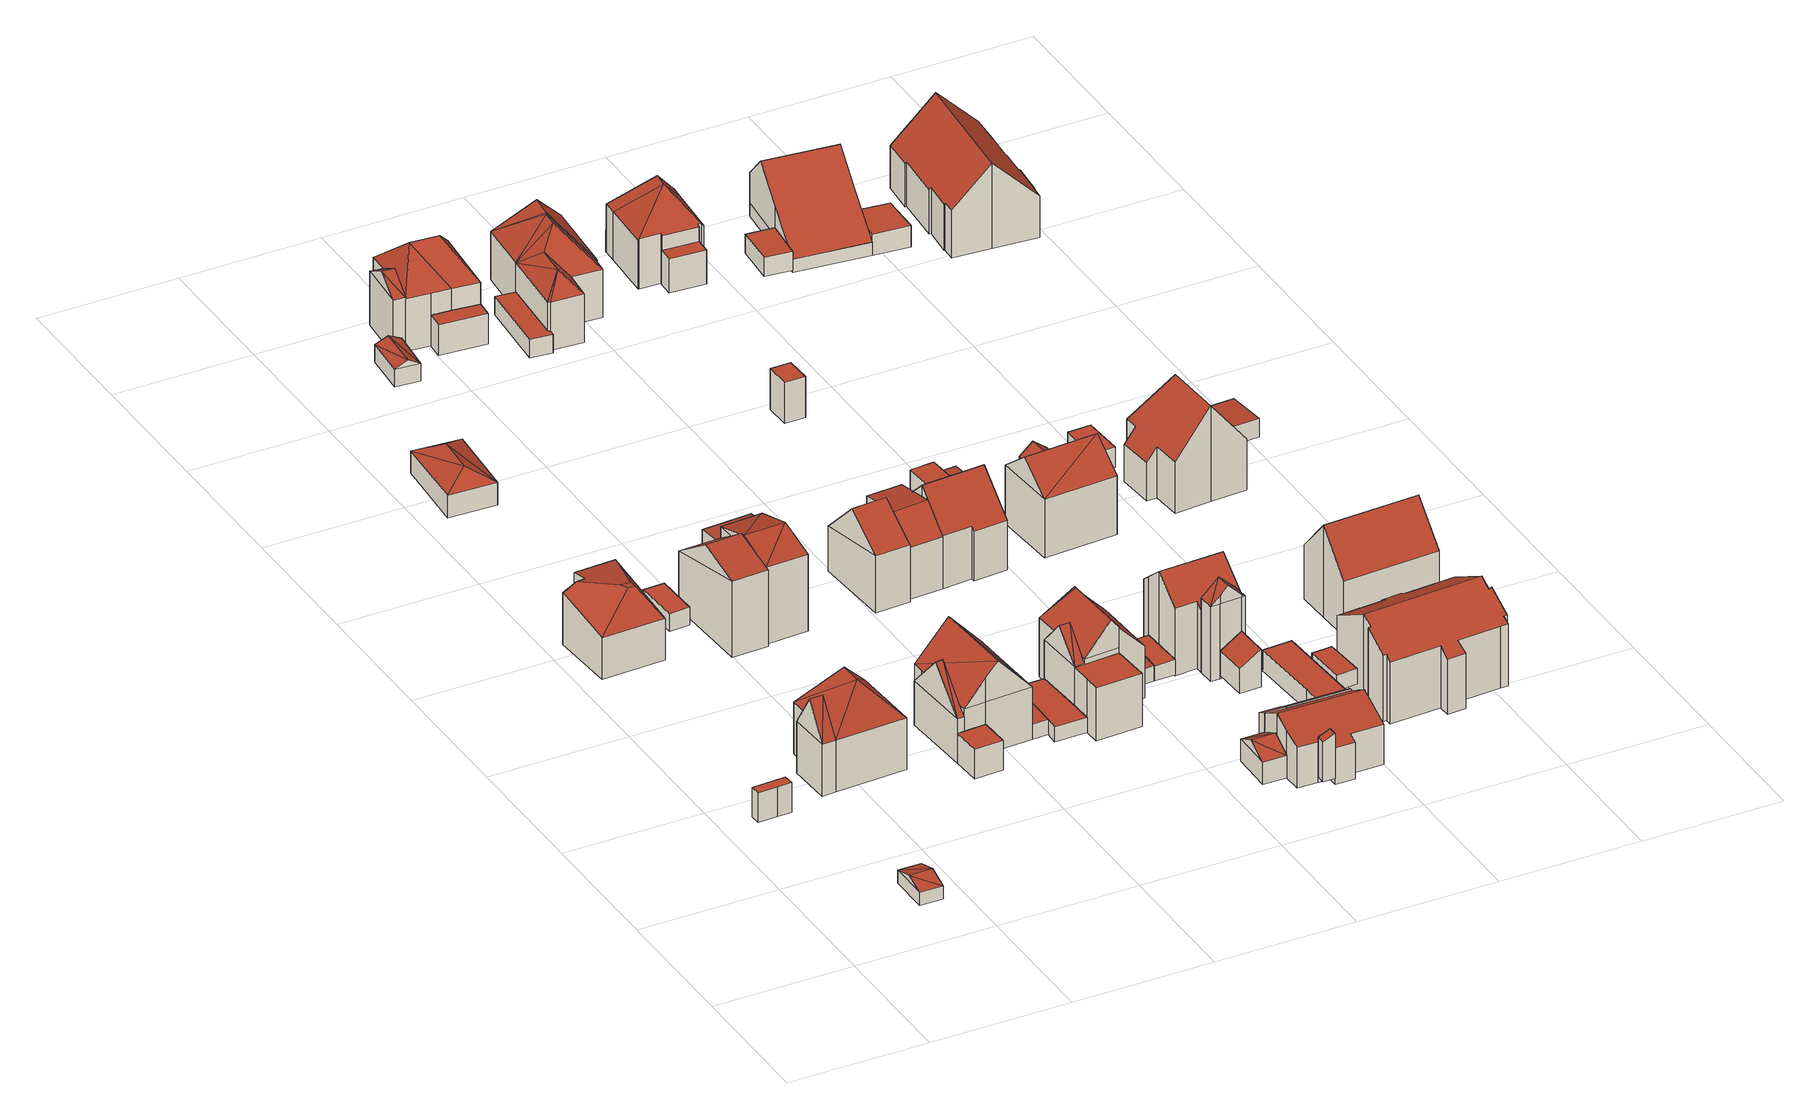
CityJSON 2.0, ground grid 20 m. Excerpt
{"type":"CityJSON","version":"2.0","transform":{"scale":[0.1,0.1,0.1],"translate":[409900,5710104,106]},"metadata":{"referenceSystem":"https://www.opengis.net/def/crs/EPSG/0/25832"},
"CityObjects":{
"building1":{"type":"Building","attributes":{"Gemeindeschluessel":"05978036","Geometrietyp2DReferenz":"3000","function":"31001_2460","roofType":"3100","measuredHeight":2.76},"geometry":[{"type":"MultiSurface","lod":"2","boundaries":[[[0,1,2,3]],[[1,4,5,2]],[[4,6,7,5]],[[6,0,3,7]],[[4,1,8]],[[0,6,9]],[[0,8,1]],[[8,0,9]],[[9,4,8]],[[4,9,6]],[[3,2,5,7]]],"semantics":{"surfaces":[{"type":"WallSurface"},{"type":"RoofSurface"},{"type":"GroundSurface"}],"values":[0,0,0,0,0,0,1,1,1,1,2]}}]},
"building2":{"type":"Building","attributes":{"Gemeindeschluessel":"05978036","Geometrietyp2DReferenz":"3000","function":"31001_9998","roofType":"1000","measuredHeight":4.37},"geometry":[{"type":"MultiSurface","lod":"2","boundaries":[[[10,11,12,13]],[[11,14,15,12]],[[14,16,17,15]],[[16,18,19,17]],[[18,10,13,19]],[[18,16,14,11,10]],[[13,12,15,17,19]]],"semantics":{"surfaces":[{"type":"WallSurface"},{"type":"RoofSurface"},{"type":"GroundSurface"}],"values":[0,0,0,0,0,1,2]}}]},
"building3":{"type":"Building","attributes":{"Gemeindeschluessel":"05978036","Geometrietyp2DReferenz":"3000","function":"31001_1000","roofType":"5000","measuredHeight":9.55},"geometry":[{"type":"MultiSurface","lod":"2","boundaries":[[[20,21,22,23]],[[21,24,25,22]],[[24,26,27,25]],[[26,28,29,27]],[[28,30,31,29]],[[30,20,23,31]],[[26,32,33,28]],[[33,34,35,30,28]],[[36,24,21,20,35,34]],[[26,24,36,32]],[[33,32,36,34]],[[20,30,35]],[[23,22,25,27,29,31]]],"semantics":{"surfaces":[{"type":"WallSurface"},{"type":"RoofSurface"},{"type":"GroundSurface"}],"values":[0,0,0,0,0,0,1,1,1,1,1,0,2]}}]},
"building4":{"type":"Building","attributes":{"Gemeindeschluessel":"05978036","Geometrietyp2DReferenz":"3000","function":"31001_1000"},"children":["building4-1","building4-2"]},
"building4-1":{"type":"BuildingPart","attributes":{"roofType":"3100","measuredHeight":12.56},"parents":["building4"],"geometry":[{"type":"MultiSurface","lod":"2","boundaries":[[[37,38,39,40]],[[38,41,42,39]],[[41,43,44,42]],[[41,38,45]],[[37,43,46]],[[38,46,45]],[[46,38,37]],[[43,45,46]],[[45,43,41]],[[40,39,42,44]],[[40,44,43,37]]],"semantics":{"surfaces":[{"type":"WallSurface"},{"type":"RoofSurface"},{"type":"GroundSurface"},{"type":"ClosureSurface"}],"values":[0,0,0,0,0,1,1,1,1,2,3]}}]},
"building4-2":{"type":"BuildingPart","attributes":{"roofType":"3200","measuredHeight":13.04},"parents":["building4"],"geometry":[{"type":"MultiSurface","lod":"2","boundaries":[[[47,48,49,50]],[[48,37,40,49]],[[51,47,50,52]],[[37,48,53]],[[47,51,54]],[[53,47,54]],[[47,53,48]],[[51,53,54]],[[53,51,37]],[[50,49,40,44,52]],[[52,44,43,37,51]],[[44,40,37,43]]],"semantics":{"surfaces":[{"type":"WallSurface"},{"type":"RoofSurface"},{"type":"GroundSurface"},{"type":"ClosureSurface"}],"values":[0,0,0,1,1,1,1,1,1,2,0,3]}}]},
"building5":{"type":"Building","attributes":{"Gemeindeschluessel":"05978036","Geometrietyp2DReferenz":"3000","function":"31001_2460","roofType":"1000","measuredHeight":2.61},"geometry":[{"type":"MultiSurface","lod":"2","boundaries":[[[55,56,57,58]],[[56,59,60,57]],[[59,61,62,60]],[[61,55,58,62]],[[61,59,56,55]],[[58,57,60,62]]],"semantics":{"surfaces":[{"type":"WallSurface"},{"type":"RoofSurface"},{"type":"GroundSurface"}],"values":[0,0,0,0,1,2]}}]},
"building6":{"type":"Building","attributes":{"Gemeindeschluessel":"05978036","Geometrietyp2DReferenz":"3000","function":"31001_2460","roofType":"3200","measuredHeight":5.17},"geometry":[{"type":"MultiSurface","lod":"2","boundaries":[[[63,64,65,66]],[[64,67,68,65]],[[67,69,70,68]],[[69,63,66,70]],[[67,64,71]],[[63,69,72]],[[64,72,71]],[[72,64,63]],[[71,69,67]],[[69,71,72]],[[66,65,68,70]]],"semantics":{"surfaces":[{"type":"WallSurface"},{"type":"RoofSurface"},{"type":"GroundSurface"}],"values":[0,0,0,0,1,1,1,1,1,1,2]}}]},
"building7":{"type":"Building","attributes":{"Gemeindeschluessel":"05978036","Geometrietyp2DReferenz":"3000","function":"31001_1000"},"children":["building7-1","building7-2"]},
"building7-1":{"type":"BuildingPart","attributes":{"roofType":"3100","measuredHeight":13.05},"parents":["building7"],"geometry":[{"type":"MultiSurface","lod":"2","boundaries":[[[73,74,75,76]],[[77,78,79,80]],[[78,81,82,79]],[[81,83,84,82]],[[83,73,76,84]],[[73,83,85,86,87,88,89]],[[81,78,90,91,92,86,85]],[[77,90,78]],[[73,89,74]],[[85,83,81]],[[76,75,80,79,82,84]],[[80,75,74,77]],[[86,92,87]],[[74,89,88,91,90,77]],[[87,92,91,88]]],"semantics":{"surfaces":[{"type":"WallSurface"},{"type":"RoofSurface"},{"type":"GroundSurface"},{"type":"ClosureSurface"}],"values":[0,0,0,0,0,1,1,0,0,0,2,3,0,3,3]}}]},
"building7-2":{"type":"BuildingPart","attributes":{"roofType":"3100","measuredHeight":13.04},"parents":["building7"],"geometry":[{"type":"MultiSurface","lod":"2","boundaries":[[[93,94,95,96]],[[94,90,77,80,95]],[[97,93,96,75,74,89]],[[98,99,93]],[[93,97,87,92,98]],[[99,90,94]],[[99,98,90]],[[93,99,94]],[[96,95,80,75]],[[89,88,97]],[[74,75,80,77]],[[74,77,90,91,88,89]],[[98,92,91,90]],[[87,97,88]],[[92,87,88,91]]],"semantics":{"surfaces":[{"type":"WallSurface"},{"type":"RoofSurface"},{"type":"GroundSurface"},{"type":"ClosureSurface"}],"values":[0,0,0,1,1,1,1,0,2,0,3,3,0,0,3]}}]},
"building8":{"type":"Building","attributes":{"Gemeindeschluessel":"05978036","Geometrietyp2DReferenz":"3000","function":"31001_1000"},"children":["building8-1","building8-2","building8-3"]},
"building8-1":{"type":"BuildingPart","attributes":{"roofType":"3100","measuredHeight":12.08},"parents":["building8"],"geometry":[{"type":"MultiSurface","lod":"2","boundaries":[[[100,101,102,103]],[[104,100,103,105,106]],[[100,104,107]],[[101,107,108,109]],[[107,101,100]],[[104,108,107]],[[108,104,110,111]],[[103,102,112,105]],[[112,102,101,110,113]],[[106,113,110,104]],[[105,112,113,106]],[[108,111,109]],[[109,111,110,101]]],"semantics":{"surfaces":[{"type":"WallSurface"},{"type":"RoofSurface"},{"type":"GroundSurface"},{"type":"ClosureSurface"}],"values":[0,0,0,1,1,1,1,2,3,0,3,0,3]}}]},
"building8-2":{"type":"BuildingPart","attributes":{"roofType":"3100","measuredHeight":13.07},"parents":["building8"],"geometry":[{"type":"MultiSurface","lod":"2","boundaries":[[[114,115,116,117]],[[115,118,119,120,116]],[[121,122,123,102,101]],[[122,124,125,123]],[[124,114,117,125]],[[126,115,114,124]],[[127,115,126]],[[127,126,122]],[[122,121,109,111,128,129,127]],[[115,127,129,118]],[[118,129,128]],[[122,126,124]],[[117,116,120,112,102,123,125]],[[113,119,118,128,110]],[[120,119,113,112]],[[101,109,121]],[[110,128,111]],[[101,102,112,113,110]],[[101,110,111,109]]],"semantics":{"surfaces":[{"type":"WallSurface"},{"type":"RoofSurface"},{"type":"GroundSurface"},{"type":"ClosureSurface"}],"values":[0,0,0,0,0,1,1,1,1,0,0,0,2,0,3,0,0,3,3]}}]},
"building8-3":{"type":"BuildingPart","attributes":{"roofType":"1000","measuredHeight":4.36},"parents":["building8"],"geometry":[{"type":"MultiSurface","lod":"2","boundaries":[[[130,106,105,131]],[[119,132,133,120]],[[132,130,131,133]],[[132,119,113,106,130]],[[131,105,112,120,133]],[[112,105,106,113]],[[120,112,113,119]]],"semantics":{"surfaces":[{"type":"WallSurface"},{"type":"RoofSurface"},{"type":"GroundSurface"},{"type":"ClosureSurface"}],"values":[0,0,0,1,2,3,3]}}]},
"building9":{"type":"Building","attributes":{"Gemeindeschluessel":"05978036","Geometrietyp2DReferenz":"3000","function":"31001_2460","roofType":"1000","measuredHeight":2.2},"geometry":[{"type":"MultiSurface","lod":"2","boundaries":[[[134,135,136,117]],[[135,137,138,136]],[[137,139,140,138]],[[139,141,116,140]],[[141,134,117,116]],[[141,139,137,135,134]],[[117,136,138,140,116]]],"semantics":{"surfaces":[{"type":"WallSurface"},{"type":"RoofSurface"},{"type":"GroundSurface"}],"values":[0,0,0,0,0,1,2]}}]},
"building10":{"type":"Building","attributes":{"Gemeindeschluessel":"05978036","Geometrietyp2DReferenz":"3000","function":"31001_2460","roofType":"1000","measuredHeight":2.27},"geometry":[{"type":"MultiSurface","lod":"2","boundaries":[[[137,142,143,138]],[[142,144,145,143]],[[144,146,147,145]],[[146,148,149,147]],[[148,139,140,149]],[[139,137,138,140]],[[139,148,146,144,142,137]],[[138,143,145,147,149,140]]],"semantics":{"surfaces":[{"type":"WallSurface"},{"type":"RoofSurface"},{"type":"GroundSurface"}],"values":[0,0,0,0,0,0,1,2]}}]},
"building11":{"type":"Building","attributes":{"Gemeindeschluessel":"05978036","Geometrietyp2DReferenz":"3000","function":"31001_2460","roofType":"2100","measuredHeight":3.02},"geometry":[{"type":"MultiSurface","lod":"2","boundaries":[[[150,151,152,153]],[[151,154,155,152]],[[154,156,157,155]],[[156,150,153,157]],[[156,154,151,150]],[[153,152,155,157]]],"semantics":{"surfaces":[{"type":"WallSurface"},{"type":"RoofSurface"},{"type":"GroundSurface"}],"values":[0,0,0,0,1,2]}}]},
"building12":{"type":"Building","attributes":{"Gemeindeschluessel":"05978036","Geometrietyp2DReferenz":"3000","function":"31001_2460","roofType":"3100","measuredHeight":3.5},"geometry":[{"type":"MultiSurface","lod":"2","boundaries":[[[158,159,160,161]],[[159,162,163,160]],[[162,164,165,163]],[[164,158,161,165]],[[162,159,166]],[[158,164,167]],[[167,159,158]],[[159,167,166]],[[164,166,167]],[[166,164,162]],[[161,160,163,165]]],"semantics":{"surfaces":[{"type":"WallSurface"},{"type":"RoofSurface"},{"type":"GroundSurface"}],"values":[0,0,0,0,0,0,1,1,1,1,2]}}]},
"building13":{"type":"Building","attributes":{"Gemeindeschluessel":"05978036","Geometrietyp2DReferenz":"3000","function":"31001_1000"},"children":["building13-1","building13-2","building13-3","building13-4"]},
"building13-1":{"type":"BuildingPart","attributes":{"roofType":"1000","measuredHeight":7.77},"parents":["building13"],"geometry":[{"type":"MultiSurface","lod":"2","boundaries":[[[168,169,170,171]],[[169,172,173,170]],[[172,174,147,173]],[[174,175,145,147]],[[174,172,169,168,176,175]],[[145,177,171,170,173,147]],[[171,177,176,168]],[[177,145,175,176]]],"semantics":{"surfaces":[{"type":"WallSurface"},{"type":"RoofSurface"},{"type":"GroundSurface"},{"type":"ClosureSurface"}],"values":[0,0,0,0,1,2,3,3]}}]},
"building13-2":{"type":"BuildingPart","attributes":{"roofType":"2100","measuredHeight":11.52},"parents":["building13"],"geometry":[{"type":"MultiSurface","lod":"2","boundaries":[[[178,179,180,181,182]],[[179,183,184,180]],[[183,185,186,184]],[[185,187,188,186]],[[187,189,190,171,188]],[[187,185,183,179,178,189]],[[171,181,180,184,186,188]],[[182,181,171,190]],[[182,190,189,178]]],"semantics":{"surfaces":[{"type":"WallSurface"},{"type":"RoofSurface"},{"type":"GroundSurface"},{"type":"ClosureSurface"}],"values":[0,0,0,0,0,1,2,3,3]}}]},
"building13-3":{"type":"BuildingPart","attributes":{"roofType":"5000","measuredHeight":13.1},"parents":["building13"],"geometry":[{"type":"MultiSurface","lod":"2","boundaries":[[[191,192,193,194,195]],[[192,196,197,193]],[[196,182,181,197]],[[198,192,199]],[[192,191,200,201,202,203,199]],[[204,198,199,203,205]],[[190,189,205,203,202]],[[196,198,204,178,182]],[[192,198,196]],[[194,193,197,181,171,177]],[[171,181,182,190,168]],[[176,168,190,202,206]],[[177,171,168,176]],[[195,200,191]],[[201,206,202]],[[195,194,177,176,206]],[[195,206,201,200]],[[205,189,178,204]],[[182,178,189,190]]],"semantics":{"surfaces":[{"type":"WallSurface"},{"type":"RoofSurface"},{"type":"GroundSurface"},{"type":"ClosureSurface"}],"values":[0,0,0,1,1,1,0,0,0,2,3,0,3,0,0,3,3,0,3]}}]},
"building13-4":{"type":"BuildingPart","attributes":{"roofType":"3100","measuredHeight":11.99},"parents":["building13"],"geometry":[{"type":"MultiSurface","lod":"2","boundaries":[[[207,195,194,143]],[[208,207,143,145,175]],[[207,208,209]],[[195,209,210,200]],[[209,195,207]],[[208,210,209]],[[210,208,206,201]],[[143,194,177,145]],[[177,194,195,206,176]],[[175,176,206,208]],[[177,176,175,145]],[[210,201,200]],[[200,201,206,195]]],"semantics":{"surfaces":[{"type":"WallSurface"},{"type":"RoofSurface"},{"type":"GroundSurface"},{"type":"ClosureSurface"}],"values":[0,0,0,1,1,1,1,2,3,0,3,0,3]}}]},
"building14":{"type":"Building","attributes":{"Gemeindeschluessel":"05978036","Geometrietyp2DReferenz":"3000","function":"31001_1000"},"children":["building14-1","building14-2"]},
"building14-1":{"type":"BuildingPart","attributes":{"roofType":"3100","measuredHeight":11.13},"parents":["building14"],"geometry":[{"type":"MultiSurface","lod":"2","boundaries":[[[211,212,213,214,215]],[[212,216,217,213]],[[216,218,219,217]],[[218,216,220,221,222]],[[223,224,225,221,220]],[[211,226,224,223,212]],[[212,223,220,216]],[[219,214,213,217]],[[214,219,218,227,215]],[[215,227,211]],[[225,224,226]],[[222,227,218]],[[221,225,226,211,227,222]]],"semantics":{"surfaces":[{"type":"WallSurface"},{"type":"RoofSurface"},{"type":"GroundSurface"},{"type":"ClosureSurface"}],"values":[0,0,0,1,1,0,0,2,3,3,0,3,3]}}]},
"building14-2":{"type":"BuildingPart","attributes":{"roofType":"3100","measuredHeight":12.38},"parents":["building14"],"geometry":[{"type":"MultiSurface","lod":"2","boundaries":[[[228,229,230,231]],[[229,232,233,230]],[[232,215,214,233]],[[234,235,236,219,218]],[[235,228,231,236]],[[228,235,237,238,239]],[[232,229,239,238,225,226]],[[232,226,211,215]],[[234,237,235]],[[228,239,229]],[[231,230,233,214,219,236]],[[218,222,234]],[[219,214,215,227,218]],[[218,227,222]],[[238,237,234,222,221,225]],[[215,211,227]],[[225,221,222,227,211,226]]],"semantics":{"surfaces":[{"type":"WallSurface"},{"type":"RoofSurface"},{"type":"GroundSurface"},{"type":"ClosureSurface"}],"values":[0,0,0,0,0,1,1,0,0,0,2,0,3,3,0,3,3]}}]},
"building15":{"type":"Building","attributes":{"Gemeindeschluessel":"05978036","Geometrietyp2DReferenz":"3000","function":"31001_2460","roofType":"3100","measuredHeight":4.97},"geometry":[{"type":"MultiSurface","lod":"2","boundaries":[[[240,241,242,243]],[[241,244,245,242]],[[244,246,247,245]],[[246,240,243,247]],[[244,241,248]],[[240,246,249]],[[248,240,249]],[[240,248,241]],[[244,249,246]],[[249,244,248]],[[243,242,245,247]]],"semantics":{"surfaces":[{"type":"WallSurface"},{"type":"RoofSurface"},{"type":"GroundSurface"}],"values":[0,0,0,0,0,0,1,1,1,1,2]}}]},
"building16":{"type":"Building","attributes":{"Gemeindeschluessel":"05978036","Geometrietyp2DReferenz":"3000","function":"51009_1610","roofType":"2100","measuredHeight":6.57},"geometry":[{"type":"MultiSurface","lod":"2","boundaries":[[[250,251,252,253]],[[251,254,255,252]],[[254,256,257,255]],[[256,250,253,257]],[[256,254,251,250]],[[253,252,255,257]]],"semantics":{"surfaces":[{"type":"WallSurface"},{"type":"RoofSurface"},{"type":"GroundSurface"}],"values":[0,0,0,0,1,2]}}]},
"building17":{"type":"Building","attributes":{"Gemeindeschluessel":"05978036","Geometrietyp2DReferenz":"3000","function":"51009_1610","roofType":"2100","measuredHeight":6.16},"geometry":[{"type":"MultiSurface","lod":"2","boundaries":[[[258,259,260,247]],[[259,261,262,260]],[[261,263,264,262]],[[263,258,247,264]],[[263,261,259,258]],[[247,260,262,264]]],"semantics":{"surfaces":[{"type":"WallSurface"},{"type":"RoofSurface"},{"type":"GroundSurface"}],"values":[0,0,0,0,1,2]}}]},
"building18":{"type":"Building","attributes":{"Gemeindeschluessel":"05978036","Geometrietyp2DReferenz":"3000","function":"31001_1000"},"children":["building18-1","building18-2","building18-3"]},
"building18-1":{"type":"BuildingPart","attributes":{"roofType":"3200","measuredHeight":12.27},"parents":["building18"],"geometry":[{"type":"MultiSurface","lod":"2","boundaries":[[[265,266,267,268]],[[266,269,270,267]],[[269,271,272,270]],[[271,273,274,272]],[[273,275,276,274]],[[275,277,278,276]],[[277,279,280,278]],[[279,281,282,280]],[[281,283,284,282]],[[283,285,284]],[[286,287,288,289,290]],[[283,281,279,291]],[[266,265,287,292]],[[279,277,275,273,292,291]],[[273,271,269,266,292]],[[293,283,291,292]],[[287,286,293,292]],[[268,267,270,272,274,276,278,280,282,284,294,289,288]],[[295,285,283,293]],[[294,284,285,295]],[[286,290,295,293]],[[294,295,290,289]],[[268,288,287,265]]],"semantics":{"surfaces":[{"type":"WallSurface"},{"type":"RoofSurface"},{"type":"GroundSurface"},{"type":"ClosureSurface"}],"values":[0,0,0,0,0,0,0,0,0,0,0,1,1,1,1,1,1,2,0,3,0,3,3]}}]},
"building18-2":{"type":"BuildingPart","attributes":{"roofType":"3100","measuredHeight":10.02},"parents":["building18"],"geometry":[{"type":"MultiSurface","lod":"2","boundaries":[[[296,297,298,288,287]],[[297,299,300,298]],[[299,301,265,268,300]],[[299,297,302]],[[296,301,303]],[[302,296,303]],[[296,302,297]],[[299,303,301]],[[303,299,302]],[[288,298,300,268]],[[287,265,301,296]],[[287,288,268,265]]],"semantics":{"surfaces":[{"type":"WallSurface"},{"type":"RoofSurface"},{"type":"GroundSurface"},{"type":"ClosureSurface"}],"values":[0,0,0,0,0,1,1,1,1,2,0,3]}}]},
"building18-3":{"type":"BuildingPart","attributes":{"roofType":"1000","measuredHeight":4.43},"parents":["building18"],"geometry":[{"type":"MultiSurface","lod":"2","boundaries":[[[285,304,305,284]],[[304,306,307,305]],[[306,290,289,307]],[[306,304,285,295,290]],[[289,294,284,305,307]],[[284,294,295,285]],[[294,289,290,295]]],"semantics":{"surfaces":[{"type":"WallSurface"},{"type":"RoofSurface"},{"type":"GroundSurface"},{"type":"ClosureSurface"}],"values":[0,0,0,1,2,3,3]}}]},
"building19":{"type":"Building","attributes":{"Gemeindeschluessel":"05978036","Geometrietyp2DReferenz":"3000","function":"31001_2460","roofType":"2100","measuredHeight":2.33},"geometry":[{"type":"MultiSurface","lod":"2","boundaries":[[[308,309,310,311]],[[309,312,313,310]],[[312,314,315,313]],[[314,308,311,315]],[[314,312,309,308]],[[311,310,313,315]]],"semantics":{"surfaces":[{"type":"WallSurface"},{"type":"RoofSurface"},{"type":"GroundSurface"}],"values":[0,0,0,0,1,2]}}]},
"building20":{"type":"Building","attributes":{"Gemeindeschluessel":"05978036","Geometrietyp2DReferenz":"3000","function":"31001_1000"},"children":["building20-1","building20-2"]},
"building20-1":{"type":"BuildingPart","attributes":{"roofType":"2100","measuredHeight":6.16},"parents":["building20"],"geometry":[{"type":"MultiSurface","lod":"2","boundaries":[[[263,316,262,264,317]],[[316,318,319,262]],[[318,320,321,322,319]],[[320,318,316,263]],[[264,262,319,322]],[[317,321,320,263]],[[317,264,322,321]]],"semantics":{"surfaces":[{"type":"WallSurface"},{"type":"RoofSurface"},{"type":"GroundSurface"},{"type":"ClosureSurface"}],"values":[0,0,0,1,2,0,3]}}]},
"building20-2":{"type":"BuildingPart","attributes":{"roofType":"3100","measuredHeight":8.05},"parents":["building20"],"geometry":[{"type":"MultiSurface","lod":"2","boundaries":[[[323,324,325,326]],[[324,327,328,325]],[[327,329,330,328]],[[329,331,332,330]],[[331,333,243,332]],[[333,334,335,243]],[[334,336,247,335]],[[336,317,264,247]],[[321,337,338,322]],[[337,339,340,338]],[[339,341,342,340]],[[341,323,326,342]],[[337,321,317,336,334]],[[334,333,331,329,327,324,323,341,339,337]],[[326,325,328,330,332,243,335,247,264,322,338,340,342]],[[321,322,264,317]]],"semantics":{"surfaces":[{"type":"WallSurface"},{"type":"RoofSurface"},{"type":"GroundSurface"},{"type":"ClosureSurface"}],"values":[0,0,0,0,0,0,0,0,0,0,0,0,1,1,2,3]}}]},
"building21":{"type":"Building","attributes":{"Gemeindeschluessel":"05978036","Geometrietyp2DReferenz":"3000","function":"31001_2460","roofType":"2100","measuredHeight":2.33},"geometry":[{"type":"MultiSurface","lod":"2","boundaries":[[[343,344,313,345]],[[344,346,310,313]],[[346,347,348,310]],[[347,343,345,348]],[[347,346,344,343]],[[345,313,310,348]]],"semantics":{"surfaces":[{"type":"WallSurface"},{"type":"RoofSurface"},{"type":"GroundSurface"}],"values":[0,0,0,0,1,2]}}]},
"building22":{"type":"Building","attributes":{"Gemeindeschluessel":"05978036","Geometrietyp2DReferenz":"3000","function":"31001_1000","roofType":"3100","measuredHeight":12.64},"geometry":[{"type":"MultiSurface","lod":"2","boundaries":[[[349,350,217,351]],[[350,352,353,217]],[[352,354,213,353]],[[354,355,356,213]],[[355,357,358,356]],[[357,359,360,358]],[[359,361,362,360]],[[361,363,364,362]],[[363,365,366,364]],[[365,349,351,366]],[[361,359,357,355,354,352]],[[352,350,349,365,363,361]],[[351,217,353,213,356,358,360,362,364,366]]],"semantics":{"surfaces":[{"type":"WallSurface"},{"type":"RoofSurface"},{"type":"GroundSurface"}],"values":[0,0,0,0,0,0,0,0,0,0,1,1,2]}}]},
"building23":{"type":"Building","attributes":{"Gemeindeschluessel":"05978036","Geometrietyp2DReferenz":"3000","function":"31001_2460","roofType":"1000","measuredHeight":2.69},"geometry":[{"type":"MultiSurface","lod":"2","boundaries":[[[367,368,369,370]],[[368,371,372,369]],[[371,373,374,372]],[[373,375,376,374]],[[375,377,378,376]],[[377,367,370,378]],[[377,375,373,371,368,367]],[[370,369,372,374,376,378]]],"semantics":{"surfaces":[{"type":"WallSurface"},{"type":"RoofSurface"},{"type":"GroundSurface"}],"values":[0,0,0,0,0,0,1,2]}}]},
"building24":{"type":"Building","attributes":{"Gemeindeschluessel":"05978036","Geometrietyp2DReferenz":"3000","function":"31001_1100","roofType":"2100","measuredHeight":5.49},"geometry":[{"type":"MultiSurface","lod":"2","boundaries":[[[379,380,381,382]],[[380,383,384,381]],[[383,385,386,384]],[[385,379,382,386]],[[385,383,380,379]],[[382,381,384,386]]],"semantics":{"surfaces":[{"type":"WallSurface"},{"type":"RoofSurface"},{"type":"GroundSurface"}],"values":[0,0,0,0,1,2]}}]},
"building25":{"type":"Building","attributes":{"Gemeindeschluessel":"05978036","Geometrietyp2DReferenz":"3000","function":"31001_1100"},"children":["building25-1","building25-2"]},
"building25-1":{"type":"BuildingPart","attributes":{"roofType":"3100","measuredHeight":13.31},"parents":["building25"],"geometry":[{"type":"MultiSurface","lod":"2","boundaries":[[[387,388,389,390]],[[388,391,392,389]],[[391,393,394,392]],[[393,395,396,397,394]],[[398,387,390,399,400]],[[401,402,387,398]],[[398,403,401]],[[393,404,401,403]],[[393,403,395]],[[391,404,393]],[[388,402,401,404,391]],[[387,402,388]],[[403,398,395]],[[390,389,392,394,397,399]],[[400,396,395,398]],[[400,399,397,396]]],"semantics":{"surfaces":[{"type":"WallSurface"},{"type":"RoofSurface"},{"type":"GroundSurface"},{"type":"ClosureSurface"}],"values":[0,0,0,0,0,1,1,1,1,0,0,0,0,2,0,3]}}]},
"building25-2":{"type":"BuildingPart","attributes":{"roofType":"3100","measuredHeight":13.21},"parents":["building25"],"geometry":[{"type":"MultiSurface","lod":"2","boundaries":[[[396,405,406,397]],[[405,407,408,406]],[[407,409,410,408]],[[409,411,412,410]],[[411,413,414,412]],[[413,415,416,414]],[[415,417,418,416]],[[417,419,420,418]],[[419,421,422,420]],[[421,423,424,422]],[[423,400,399,424]],[[421,419,417,415,413,411,409]],[[409,407,405,396,400,423,421]],[[397,406,408,410,412,414,416,418,420,422,424,399]],[[396,397,399,400]]],"semantics":{"surfaces":[{"type":"WallSurface"},{"type":"RoofSurface"},{"type":"GroundSurface"},{"type":"ClosureSurface"}],"values":[0,0,0,0,0,0,0,0,0,0,0,1,1,2,3]}}]},
"building26":{"type":"Building","attributes":{"Gemeindeschluessel":"05978036","Geometrietyp2DReferenz":"3000","function":"31001_2460","roofType":"9999","measuredHeight":3},"geometry":[{"type":"MultiSurface","lod":"2","boundaries":[[[425,426,427,428,429]],[[429,428,430,431]],[[428,427,432,430]],[[427,426,433,432]],[[426,425,434,433]],[[425,429,431,434]],[[431,430,432,433,434]]],"semantics":{"surfaces":[{"type":"RoofSurface"},{"type":"WallSurface"},{"type":"GroundSurface"}],"values":[0,1,1,1,1,1,2]}}]},
"building27":{"type":"Building","attributes":{"Gemeindeschluessel":"05978036","Geometrietyp2DReferenz":"3000","function":"31001_2460","roofType":"1000","measuredHeight":2.96},"geometry":[{"type":"MultiSurface","lod":"2","boundaries":[[[435,436,437,438]],[[436,439,440,437]],[[439,441,442,440]],[[441,443,444,442]],[[443,435,438,444]],[[443,441,439,436,435]],[[438,437,440,442,444]]],"semantics":{"surfaces":[{"type":"WallSurface"},{"type":"RoofSurface"},{"type":"GroundSurface"}],"values":[0,0,0,0,0,1,2]}}]},
"building28":{"type":"Building","attributes":{"Gemeindeschluessel":"05978036","Geometrietyp2DReferenz":"3000","function":"31001_1000","roofType":"5000","measuredHeight":12.52},"geometry":[{"type":"MultiSurface","lod":"2","boundaries":[[[445,446,447,448]],[[446,449,450,447]],[[449,451,452,450]],[[451,453,454,452]],[[453,455,456,454]],[[455,457,458,456]],[[457,459,460,458]],[[459,461,462,460]],[[461,463,464,462]],[[463,445,448,464]],[[465,466,463,461]],[[467,465,461,459]],[[468,467,459,457]],[[469,468,457,455]],[[470,469,455,453]],[[470,453,451]],[[451,469,470]],[[451,468,469]],[[449,468,451]],[[449,467,468]],[[449,465,467]],[[449,466,465]],[[466,449,446]],[[445,466,446]],[[466,445,463]],[[448,447,450,452,454,456,458,460,462,464]]],"semantics":{"surfaces":[{"type":"WallSurface"},{"type":"RoofSurface"},{"type":"GroundSurface"}],"values":[0,0,0,0,0,0,0,0,0,0,1,1,1,1,1,1,1,1,1,1,1,1,1,1,1,2]}}]},
"building29":{"type":"Building","attributes":{"Gemeindeschluessel":"05978036","Geometrietyp2DReferenz":"3000","function":"31001_9998","roofType":"1000","measuredHeight":6},"geometry":[{"type":"MultiSurface","lod":"2","boundaries":[[[471,472,473,474]],[[472,475,476,473]],[[475,477,478,476]],[[477,471,474,478]],[[477,475,472,471]],[[474,473,476,478]]],"semantics":{"surfaces":[{"type":"WallSurface"},{"type":"RoofSurface"},{"type":"GroundSurface"}],"values":[0,0,0,0,1,2]}}]},
"building30":{"type":"Building","attributes":{"Gemeindeschluessel":"05978036","Geometrietyp2DReferenz":"3000","function":"31001_2460","roofType":"2100","measuredHeight":2.64},"geometry":[{"type":"MultiSurface","lod":"2","boundaries":[[[479,480,481,482]],[[480,483,484,481]],[[483,485,486,484]],[[485,479,482,486]],[[485,483,480,479]],[[482,481,484,486]]],"semantics":{"surfaces":[{"type":"WallSurface"},{"type":"RoofSurface"},{"type":"GroundSurface"}],"values":[0,0,0,0,1,2]}}]},
"building31":{"type":"Building","attributes":{"Gemeindeschluessel":"05978036","Geometrietyp2DReferenz":"3000","function":"31001_2460","roofType":"1000","measuredHeight":2.29},"geometry":[{"type":"MultiSurface","lod":"2","boundaries":[[[487,488,489,490]],[[488,491,492,489]],[[491,493,494,492]],[[493,487,490,494]],[[493,491,488,487]],[[490,489,492,494]]],"semantics":{"surfaces":[{"type":"WallSurface"},{"type":"RoofSurface"},{"type":"GroundSurface"}],"values":[0,0,0,0,1,2]}}]},
"building32":{"type":"Building","attributes":{"Gemeindeschluessel":"05978036","Geometrietyp2DReferenz":"3000","function":"31001_1000","roofType":"5000","measuredHeight":12.29},"geometry":[{"type":"MultiSurface","lod":"2","boundaries":[[[495,496,497,498]],[[496,499,500,497]],[[499,501,502,500]],[[501,495,498,502]],[[503,495,501]],[[495,503,504]],[[499,504,503]],[[504,499,496]],[[496,495,504]],[[501,499,503]],[[498,497,500,502]]],"semantics":{"surfaces":[{"type":"WallSurface"},{"type":"RoofSurface"},{"type":"GroundSurface"}],"values":[0,0,0,0,1,1,1,1,0,0,2]}}]},
"building33":{"type":"Building","attributes":{"Gemeindeschluessel":"05978036","Geometrietyp2DReferenz":"3000","function":"31001_9998","roofType":"1000","measuredHeight":5.41},"geometry":[{"type":"MultiSurface","lod":"2","boundaries":[[[505,506,507,508]],[[506,509,510,507]],[[509,511,512,510]],[[511,513,514,512]],[[513,505,508,514]],[[513,511,509,506,505]],[[508,507,510,512,514]]],"semantics":{"surfaces":[{"type":"WallSurface"},{"type":"RoofSurface"},{"type":"GroundSurface"}],"values":[0,0,0,0,0,1,2]}}]},
"building34":{"type":"Building","attributes":{"Gemeindeschluessel":"05978036","Geometrietyp2DReferenz":"3000","function":"31001_9998","roofType":"3100","measuredHeight":5.75},"geometry":[{"type":"MultiSurface","lod":"2","boundaries":[[[515,516,517,518]],[[516,519,520,517]],[[519,521,522,520]],[[521,515,518,522]],[[519,516,523]],[[515,521,524]],[[516,515,524,523]],[[521,519,523,524]],[[518,517,520,522]]],"semantics":{"surfaces":[{"type":"WallSurface"},{"type":"RoofSurface"},{"type":"GroundSurface"}],"values":[0,0,0,0,0,0,1,1,2]}}]},
"building35":{"type":"Building","attributes":{"Gemeindeschluessel":"05978036","Geometrietyp2DReferenz":"3000","function":"31001_1000","roofType":"3100","measuredHeight":12.7},"geometry":[{"type":"MultiSurface","lod":"2","boundaries":[[[525,526,527,528]],[[526,529,530,527]],[[529,531,532,530]],[[531,533,534,532]],[[533,535,536,534]],[[535,537,538,536]],[[537,539,540,538]],[[539,541,542,540]],[[541,543,544,542]],[[543,545,546,544]],[[545,547,548,546]],[[547,549,550,548]],[[549,551,552,550]],[[551,553,554,552]],[[553,555,556,554]],[[555,557,558,556]],[[557,559,560,558]],[[559,561,562,560]],[[561,563,564,562]],[[563,565,566,564]],[[565,567,568,566]],[[567,569,570,568]],[[569,571,572,570]],[[571,525,528,572]],[[567,565,563,561,559,557,555,553,551]],[[551,549,547,545,543,541,539,537,535,533,531,529,526,525,571,569,567]],[[528,527,530,532,534,536,538,540,542,544,546,548,550,552,554,556,558,560,562,564,566,568,570,572]]],"semantics":{"surfaces":[{"type":"WallSurface"},{"type":"RoofSurface"},{"type":"GroundSurface"}],"values":[0,0,0,0,0,0,0,0,0,0,0,0,0,0,0,0,0,0,0,0,0,0,0,0,1,1,2]}}]},
"building36":{"type":"Building","attributes":{"Gemeindeschluessel":"05978036","Geometrietyp2DReferenz":"3000","function":"31001_1000"},"children":["building36-1","building36-2","building36-3"]},
"building36-1":{"type":"BuildingPart","attributes":{"roofType":"1000","measuredHeight":3.19},"parents":["building36"],"geometry":[{"type":"MultiSurface","lod":"2","boundaries":[[[573,574,575,576]],[[574,577,578,575]],[[577,579,580,578]],[[579,581,582,580]],[[581,583,584,582]],[[583,581,579,577,574,573]],[[575,578,580,582,584,576]],[[576,584,583,573]]],"semantics":{"surfaces":[{"type":"WallSurface"},{"type":"RoofSurface"},{"type":"GroundSurface"},{"type":"ClosureSurface"}],"values":[0,0,0,0,0,1,2,3]}}]},
"building36-2":{"type":"BuildingPart","attributes":{"roofType":"1000","measuredHeight":5},"parents":["building36"],"geometry":[{"type":"MultiSurface","lod":"2","boundaries":[[[585,586,587,588]],[[586,589,590,587]],[[589,591,592,590]],[[591,589,586,585]],[[588,587,590,592]],[[588,592,591,585]]],"semantics":{"surfaces":[{"type":"WallSurface"},{"type":"RoofSurface"},{"type":"GroundSurface"},{"type":"ClosureSurface"}],"values":[0,0,0,1,2,3]}}]},
"building36-3":{"type":"BuildingPart","attributes":{"roofType":"3200","measuredHeight":12.11},"parents":["building36"],"geometry":[{"type":"MultiSurface","lod":"2","boundaries":[[[593,573,576]],[[594,595,596,584,583]],[[595,597,598,596]],[[597,599,600,598]],[[599,601,602,600]],[[601,603,604,602]],[[603,605,606,604]],[[605,607,585,588,606]],[[608,609,610,592,591]],[[609,611,612,610]],[[611,613,614,612]],[[613,615,616,614]],[[615,593,576,616]],[[611,609,608,607,605,603,617]],[[595,594,593,618]],[[599,597,595,618,617]],[[603,601,599,617]],[[593,615,617,618]],[[615,613,611,617]],[[576,584,596,598,600,602,604,606,588,592,610,612,614,616]],[[583,573,593,594]],[[584,576,573,583]],[[591,585,607,608]],[[591,592,588,585]]],"semantics":{"surfaces":[{"type":"WallSurface"},{"type":"RoofSurface"},{"type":"GroundSurface"},{"type":"ClosureSurface"}],"values":[0,0,0,0,0,0,0,0,0,0,0,0,0,1,1,1,1,1,1,2,0,3,0,3]}}]},
"building37":{"type":"Building","attributes":{"Gemeindeschluessel":"05978036","Geometrietyp2DReferenz":"3000","function":"31001_2460","roofType":"1000","measuredHeight":3},"geometry":[{"type":"MultiSurface","lod":"2","boundaries":[[[619,620,621,622]],[[620,623,624,621]],[[623,625,626,624]],[[625,619,622,626]],[[625,623,620,619]],[[622,621,624,626]]],"semantics":{"surfaces":[{"type":"WallSurface"},{"type":"RoofSurface"},{"type":"GroundSurface"}],"values":[0,0,0,0,1,2]}}]},
"building38":{"type":"Building","attributes":{"Gemeindeschluessel":"05978036","Geometrietyp2DReferenz":"3000","function":"31001_1100","roofType":"3100","measuredHeight":13.65},"geometry":[{"type":"MultiSurface","lod":"2","boundaries":[[[627,628,629,630]],[[628,631,632,629]],[[631,633,634,632]],[[633,635,636,634]],[[635,637,638,636]],[[637,639,640,638]],[[639,641,642,640]],[[641,627,630,642]],[[637,635,633,631]],[[631,628,627,641,639,637]],[[630,629,632,634,636,638,640,642]]],"semantics":{"surfaces":[{"type":"WallSurface"},{"type":"RoofSurface"},{"type":"GroundSurface"}],"values":[0,0,0,0,0,0,0,0,1,1,2]}}]},
"building39":{"type":"Building","attributes":{"Gemeindeschluessel":"05978036","Geometrietyp2DReferenz":"3000","function":"31001_1000","roofType":"5000","measuredHeight":14.1},"geometry":[{"type":"MultiSurface","lod":"2","boundaries":[[[643,644,645,646]],[[644,647,648,645]],[[647,649,650,648]],[[649,651,652,650]],[[651,653,654,652]],[[653,655,656,654]],[[655,657,658,656]],[[657,659,660,658]],[[659,661,662,660]],[[661,663,664,662]],[[663,643,646,664]],[[659,657,655,665]],[[655,653,651,649,647,644,643,665]],[[643,663,661,659,665]],[[646,645,648,650,652,654,656,658,660,662,664]]],"semantics":{"surfaces":[{"type":"WallSurface"},{"type":"RoofSurface"},{"type":"GroundSurface"}],"values":[0,0,0,0,0,0,0,0,0,0,0,1,1,1,2]}}]},
"building40":{"type":"Building","attributes":{"Gemeindeschluessel":"05978036","Geometrietyp2DReferenz":"3000","function":"31001_2460","roofType":"1000","measuredHeight":2.78},"geometry":[{"type":"MultiSurface","lod":"2","boundaries":[[[666,667,668,669]],[[667,670,671,668]],[[670,672,673,671]],[[672,666,669,673]],[[672,670,667,666]],[[669,668,671,673]]],"semantics":{"surfaces":[{"type":"WallSurface"},{"type":"RoofSurface"},{"type":"GroundSurface"}],"values":[0,0,0,0,1,2]}}]},
"building41":{"type":"Building","attributes":{"Gemeindeschluessel":"05978036","Geometrietyp2DReferenz":"3000","function":"31001_2460","roofType":"2100","measuredHeight":2.66},"geometry":[{"type":"MultiSurface","lod":"2","boundaries":[[[674,675,676,677]],[[675,678,679,676]],[[678,680,681,679]],[[680,682,683,681]],[[682,684,685,683]],[[684,674,677,685]],[[684,682,680,678,675,674]],[[677,676,679,681,683,685]]],"semantics":{"surfaces":[{"type":"WallSurface"},{"type":"RoofSurface"},{"type":"GroundSurface"}],"values":[0,0,0,0,0,0,1,2]}}]},
"building42":{"type":"Building","attributes":{"Gemeindeschluessel":"05978036","Geometrietyp2DReferenz":"3000","function":"31001_1000","roofType":"3100","measuredHeight":10.05},"geometry":[{"type":"MultiSurface","lod":"2","boundaries":[[[686,687,688,689]],[[687,690,691,688]],[[690,692,693,691]],[[692,694,695,693]],[[694,696,697,695]],[[696,686,689,697]],[[698,699,700,701]],[[702,703,700,699,704,692]],[[694,704,699,698,696]],[[692,704,694]],[[687,703,702,690]],[[686,701,700,703,687]],[[690,702,692]],[[696,698,701,686]],[[689,688,691,693,695,697]]],"semantics":{"surfaces":[{"type":"WallSurface"},{"type":"RoofSurface"},{"type":"GroundSurface"}],"values":[0,0,0,0,0,0,1,1,0,0,0,0,0,0,2]}}]},
"building43":{"type":"Building","attributes":{"Gemeindeschluessel":"05978036","Geometrietyp2DReferenz":"3000","function":"31001_2460","roofType":"2100","measuredHeight":2.63},"geometry":[{"type":"MultiSurface","lod":"2","boundaries":[[[682,680,681,683]],[[680,705,706,681]],[[705,707,708,706]],[[707,682,683,708]],[[707,705,680,682]],[[683,681,706,708]]],"semantics":{"surfaces":[{"type":"WallSurface"},{"type":"RoofSurface"},{"type":"GroundSurface"}],"values":[0,0,0,0,1,2]}}]},
"building44":{"type":"Building","attributes":{"Gemeindeschluessel":"05978036","Geometrietyp2DReferenz":"3000","function":"31001_2460","roofType":"1000","measuredHeight":3.15},"geometry":[{"type":"MultiSurface","lod":"2","boundaries":[[[709,710,688,691]],[[710,711,712,688]],[[711,713,714,712]],[[713,709,691,714]],[[713,711,710,709]],[[691,688,712,714]]],"semantics":{"surfaces":[{"type":"WallSurface"},{"type":"RoofSurface"},{"type":"GroundSurface"}],"values":[0,0,0,0,1,2]}}]},
"building45":{"type":"Building","attributes":{"Gemeindeschluessel":"05978036","Geometrietyp2DReferenz":"3000","function":"31001_1000","roofType":"3100","measuredHeight":12.48},"geometry":[{"type":"MultiSurface","lod":"2","boundaries":[[[715,716,717,718]],[[716,719,720,717]],[[719,721,722,720]],[[721,723,724,722]],[[723,725,726,724]],[[725,727,728,726]],[[727,729,730,728]],[[729,731,732,730]],[[731,733,734,732]],[[733,735,736,734]],[[735,737,738,736]],[[737,739,740,738]],[[739,741,742,740]],[[741,743,744,742]],[[743,745,746,744]],[[745,747,748,746]],[[747,749,750,748]],[[749,751,752,750]],[[751,753,754,752]],[[753,715,718,754]],[[749,747,745,743,741,739,737,735,733,731,729,727]],[[727,725,723,721,719,716,715,753,751,749]],[[718,717,720,722,724,726,728,730,732,734,736,738,740,742,744,746,748,750,752,754]]],"semantics":{"surfaces":[{"type":"WallSurface"},{"type":"RoofSurface"},{"type":"GroundSurface"}],"values":[0,0,0,0,0,0,0,0,0,0,0,0,0,0,0,0,0,0,0,0,1,1,2]}}]}
},
"vertices":[
[96,66,78],[129,66,78],[129,66,59],[96,66,59],[129,7,78],[129,7,59],[96,7,78],[96,7,59],[129,36,87],[96,36,87],
[15,284,93],[14,299,93],[14,299,49],[15,284,49],[62,301,93],[62,301,49],[63,286,93],[63,286,49],[43,285,93],[43,285,49],
[35,784,121],[34,811,115],[34,811,35],[35,784,35],[93,814,115],[93,814,35],[99,691,96],[99,691,35],[8,687,96],[8,687,35],[3,782,111],[3,782,35],[74,726,131],[65,726,131],[60,738,130],[23,783,121],[75,738,130],
[135,305,123],[115,304,123],[115,304,47],[135,305,47],[112,366,123],[112,366,47],[132,367,123],[132,367,47],[114,335,173],[133,336,173],
[232,412,123],[237,310,123],[237,310,47],[232,412,47],[130,408,123],[130,408,47],[184,341,178],[183,374,178],
[159,740,67],[130,738,67],[130,738,41],[159,740,41],[127,803,67],[127,803,41],[157,804,67],[157,804,41],
[23,1127,54],[31,1240,54],[31,1240,21],[23,1127,21],[100,1234,54],[100,1234,21],[92,1125,54],[92,1125,21],[63,1207,73],[59,1151,73],
[216,783,125],[217,768,128],[217,768,40],[216,783,40],[223,657,151],[223,652,152],[223,652,40],[223,657,40],[171,650,152],[171,650,40],[165,781,125],[165,781,40],[168,715,170],[220,718,170],[219,722,167],[218,743,153],[217,768,136],[223,657,153],[223,658,153],[220,715,170],
[277,771,153],[283,660,153],[283,660,40],[277,771,40],[217,768,153],[220,712,170],[280,715,170],
[294,398,111],[304,398,111],[304,398,46],[294,398,46],[300,295,111],[300,295,46],[300,295,90],[297,346,167],[307,347,167],[305,387,123],[310,295,111],[309,306,123],[310,295,46],[310,295,90],
[403,403,123],[408,300,123],[408,300,46],[403,403,46],[341,297,123],[341,297,90],[341,297,46],[304,398,123],[304,416,123],[304,416,46],[402,421,123],[402,421,46],[353,418,177],[359,298,177],[310,295,123],[341,297,158],
[302,252,90],[302,252,46],[343,254,90],[343,254,46],
[403,403,68],[432,404,68],[432,404,46],[432,387,68],[432,387,46],[431,301,68],[431,301,46],[408,300,68],
[471,387,68],[471,387,46],[475,314,68],[475,314,46],[476,282,68],[476,282,46],[430,282,68],[430,282,46],
[262,841,68],[259,896,64],[259,896,37],[262,841,37],[330,900,64],[330,900,37],[333,845,68],[333,845,37],
[159,1508,31],[153,1445,31],[153,1445,5],[159,1508,5],[118,1448,31],[118,1448,5],[123,1511,31],[123,1511,5],[136,1447,40],[141,1509,40],
[540,318,124],[543,263,124],[543,263,46],[540,318,46],[477,260,124],[477,260,46],[476,282,124],[475,314,124],[490,315,124],[490,315,46],
[535,419,161],[572,421,122],[572,421,46],[535,419,46],[535,419,132],[573,408,122],[573,408,46],[576,342,122],[576,342,46],[577,320,122],[577,320,46],[540,318,161],[540,318,132],
[486,388,132],[484,425,132],[484,425,46],[486,388,46],[486,388,125],[535,427,132],[535,427,46],[535,427,162],[524,402,177],[486,382,132],[489,321,132],[490,315,132],[528,317,177],[535,419,162],[540,318,162],[490,315,125],
[471,387,125],[475,314,125],[473,351,166],[488,351,166],
[417,758,120],[468,761,120],[468,761,44],[417,758,44],[417,758,112],[474,663,120],[474,663,44],[423,660,120],[423,660,44],[472,699,155],[421,695,155],[423,667,126],[468,761,144],[417,758,144],[419,731,149],[417,758,122],[420,709,120],
[374,652,128],[367,766,110],[367,766,44],[374,652,44],[416,769,110],[416,769,44],[423,660,127],[424,655,128],[424,655,44],[423,660,131],[420,712,167],[371,709,167],
[632,46,99],[598,46,99],[598,46,66],[632,46,66],[599,107,99],[599,107,66],[633,107,99],[633,107,66],[598,76,115],[632,76,115],
[661,18,133],[678,18,141],[678,18,75],[661,18,75],[678,4,141],[678,4,75],[660,4,133],[660,4,75],
[633,107,127],[633,122,119],[633,122,66],[664,122,119],[664,122,66],[663,106,127],[663,106,66],
[178,1592,79],[180,1623,79],[180,1623,2],[178,1592,2],[233,1619,79],[233,1619,2],[234,1632,67],[234,1632,2],[251,1630,67],[251,1630,2],[277,1628,67],[277,1628,2],[276,1615,79],[276,1615,2],[280,1615,79],[280,1615,2],[271,1511,79],[271,1511,2],[271,1510,79],[271,1510,2],[271,1510,47],[204,1516,79],[171,1519,79],[171,1519,2],[204,1516,2],[204,1516,47],[243,1565,125],[202,1569,125],[233,1514,79],[233,1514,2],[233,1514,47],
[171,1519,81],[154,1520,81],[154,1520,2],[160,1594,81],[160,1594,2],[178,1592,81],[157,1557,102],[175,1556,102],
[269,1486,47],[269,1486,2],[202,1491,47],[202,1491,2],
[573,408,71],[603,409,73],[603,409,50],[573,408,50],[602,343,73],[602,343,50],[576,342,71],[576,342,50],
[664,122,118],[663,106,126],[755,121,118],[755,121,66],[754,106,127],[754,106,125],[754,106,66],
[706,4,120],[678,4,120],[678,4,66],[706,4,66],[678,18,126],[678,18,66],[661,18,126],[661,18,66],[632,19,126],[632,19,66],[632,46,136],[632,72,146],[632,72,66],[633,107,126],[754,71,146],[754,71,66],[753,17,125],[753,17,66],[706,17,125],[706,17,66],
[632,343,73],[602,343,72],[632,343,50],[603,409,72],[629,409,73],[629,409,50],
[516,666,122],[474,663,122],[516,666,44],[471,712,170],[471,712,44],[468,761,122],[516,764,122],[516,764,44],[515,776,110],[515,776,44],[557,779,110],[557,779,44],[561,718,170],[561,718,44],[565,664,117],[565,664,44],[517,661,117],[517,661,44],
[295,1424,36],[303,1533,36],[303,1533,9],[295,1424,9],[331,1530,36],[331,1530,9],[324,1431,36],[324,1431,9],[327,1430,36],[327,1430,9],[326,1421,36],[326,1421,9],
[711,264,109],[680,263,90],[680,263,54],[711,264,54],[678,311,90],[678,311,54],[709,313,109],[709,313,54],
[714,313,159],[709,313,159],[709,313,49],[714,313,49],[678,311,159],[678,311,49],[665,311,159],[665,311,49],[664,335,159],[664,335,140],[664,335,49],[713,337,159],[713,337,49],[713,337,140],[690,312,182],[709,313,163],[689,336,182],[678,311,171],
[664,345,148],[664,345,49],[632,343,148],[632,343,49],[630,383,181],[630,383,49],[629,409,159],[629,409,49],[629,422,148],[629,422,49],[674,424,148],[674,424,49],[673,434,139],[673,434,49],[720,436,139],[720,436,49],[722,386,181],[722,386,49],[724,337,140],[724,337,49],
[547,888,71],[551,818,71],[585,820,71],[582,874,71],[581,890,71],[582,874,41],[581,890,41],[585,820,41],[551,818,41],[547,888,41],
[730,297,84],[772,299,84],[772,299,54],[730,297,54],[779,162,84],[779,162,54],[737,160,84],[737,160,54],[736,190,84],[736,190,54],
[327,1430,78],[324,1431,78],[324,1431,7],[327,1430,7],[331,1530,78],[331,1530,7],[338,1610,78],[338,1610,7],[433,1603,78],[433,1603,7],[424,1489,78],[424,1489,7],[422,1490,78],[422,1490,7],[420,1467,78],[420,1467,7],[377,1470,78],[377,1470,7],[373,1427,78],[373,1427,7],[354,1497,106],[350,1454,106],[377,1517,131],[379,1540,131],[380,1541,132],[383,1573,132],
[493,1120,85],[492,1157,85],[492,1157,25],[493,1120,25],[521,1158,85],[521,1158,25],[522,1120,85],[522,1120,25],
[604,875,67],[607,821,70],[607,821,43],[604,875,43],[585,820,70],[585,820,43],[582,874,67],[582,874,43],
[781,262,84],[810,264,84],[810,264,61],[781,262,61],[814,204,84],[814,204,61],[784,202,84],[784,202,61],
[620,669,129],[614,762,129],[614,762,43],[620,669,43],[719,768,129],[719,768,43],[725,675,129],[725,675,43],[722,722,166],[617,716,166],
[640,763,97],[639,779,97],[639,779,43],[640,763,43],[675,781,97],[675,781,43],[715,784,97],[715,784,43],[716,768,97],[716,768,43],
[675,781,83],[672,835,83],[672,835,42],[675,781,42],[712,838,83],[712,838,42],[715,784,83],[715,784,42],[692,837,99],[695,783,99],
[994,146,142],[989,146,142],[989,146,45],[994,146,45],[990,135,136],[990,135,45],[979,135,136],[979,135,45],[917,131,136],[917,131,45],[919,114,126],[919,114,45],[893,112,126],[893,112,45],[892,129,136],[892,129,45],[819,125,136],[819,125,45],[819,135,142],[819,135,45],[814,135,142],[814,135,45],[812,171,163],[812,171,45],[816,172,163],[816,172,45],[815,188,172],[815,188,45],[811,252,136],[811,252,45],[882,257,136],[882,257,45],[882,268,129],[882,268,45],[910,270,129],[910,270,45],[911,258,136],[911,258,45],[971,262,136],[971,262,45],[982,263,136],[982,263,45],[986,199,172],[986,199,45],[987,182,163],[987,182,45],[992,183,163],[992,183,45],
[493,1596,41],[493,1598,41],[493,1598,9],[493,1596,9],[536,1595,41],[536,1595,9],[547,1605,41],[547,1605,9],[570,1603,41],[570,1603,9],[581,1591,41],[581,1591,9],
[570,1495,59],[569,1473,59],[569,1473,9],[570,1495,9],[518,1476,59],[518,1476,9],[519,1498,59],[519,1498,9],
[493,1596,80],[581,1591,80],[582,1589,82],[582,1589,9],[584,1587,80],[584,1587,9],[583,1571,79],[583,1571,9],[578,1497,79],[578,1497,9],[575,1497,83],[575,1497,9],[570,1498,83],[570,1498,9],[570,1495,80],[519,1498,80],[519,1500,83],[519,1500,9],[490,1502,82],[490,1502,9],[488,1502,80],[488,1502,9],[492,1576,80],[492,1576,9],[541,1534,130],[543,1555,130],
[760,873,72],[793,874,72],[793,874,42],[760,873,42],[796,814,72],[796,814,42],[758,812,72],[758,812,42],
[946,448,111],[994,450,111],[994,450,45],[946,448,45],[998,389,181],[998,389,45],[1001,340,125],[1001,340,45],[863,333,125],[863,333,45],[861,382,181],[861,382,45],[859,431,125],[859,431,45],[947,436,125],[947,436,45],
[862,685,186],[810,681,120],[810,681,45],[862,685,45],[807,724,120],[807,724,45],[792,723,101],[792,723,45],[788,776,100],[788,776,45],[805,777,121],[805,777,45],[803,797,121],[803,797,45],[904,803,121],[904,803,45],[907,803,121],[907,803,45],[908,788,121],[908,788,45],[914,688,120],[914,688,45],[857,770,186],
[673,1441,44],[635,1445,44],[635,1445,16],[673,1441,16],[640,1504,44],[640,1504,16],[679,1500,44],[679,1500,16],
[907,803,70],[904,803,70],[904,803,44],[907,803,44],[902,847,68],[902,847,44],[945,849,68],[945,849,44],[949,789,71],[949,789,44],[908,788,71],[908,788,44],
[794,1570,32],[785,1489,32],[785,1489,13],[794,1570,13],[779,1430,32],[779,1430,13],[673,1441,32],[673,1441,13],[679,1500,32],[679,1500,13],[687,1582,32],[687,1582,13],[687,1582,77],[684,1547,114],[790,1536,114],[794,1570,77],[779,1430,33],[785,1489,77],[679,1500,78],
[982,851,68],[982,851,44],[986,791,71],[986,791,44],
[779,1430,44],[785,1489,44],[833,1484,44],[833,1484,13],[831,1425,44],[831,1425,13],
[865,1401,79],[869,1443,79],[869,1443,11],[865,1401,11],[866,1443,76],[866,1443,11],[871,1513,76],[871,1513,11],[869,1513,74],[869,1513,11],[873,1560,74],[873,1560,11],[935,1556,136],[935,1556,11],[992,1551,79],[992,1551,11],[989,1509,79],[989,1509,11],[991,1509,76],[991,1509,11],[988,1472,76],[988,1472,11],[991,1472,73],[991,1472,11],[988,1438,74],[988,1438,11],[991,1438,71],[991,1438,11],[987,1392,71],[987,1392,11],[986,1392,72],[986,1392,11],[984,1372,72],[984,1372,11],[920,1377,136],[920,1377,11],[865,1381,81],[865,1381,11],[866,1401,80],[866,1401,11]
]}
